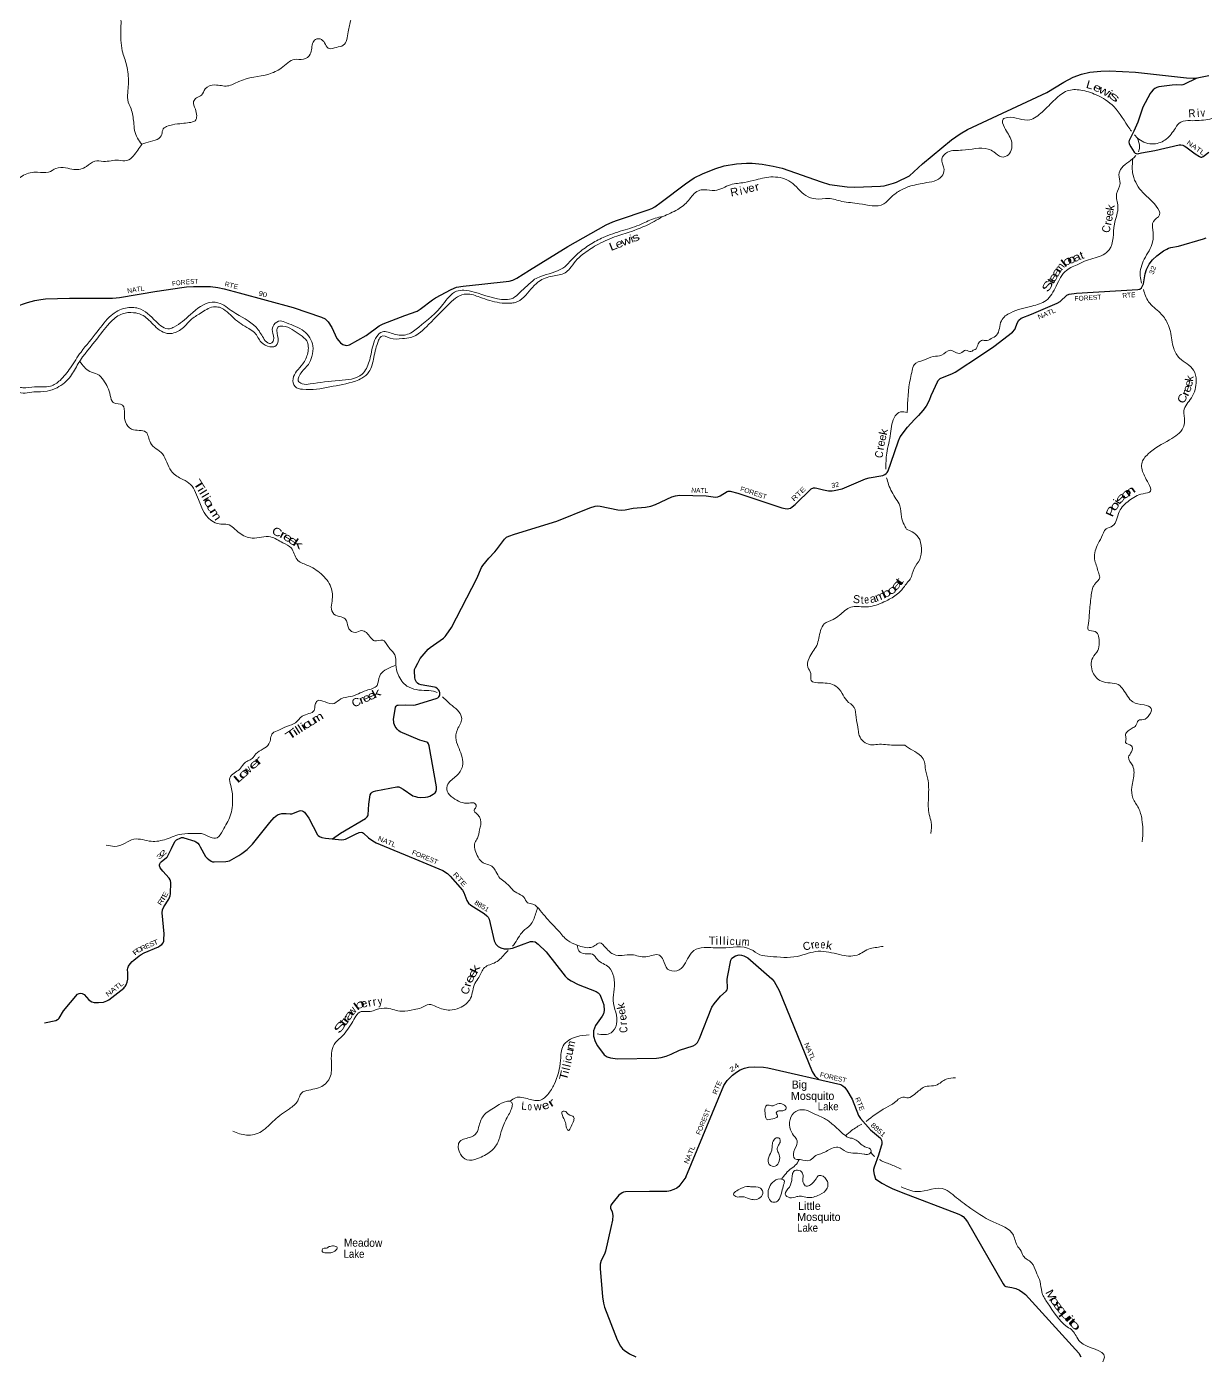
# Model space of a CAD drawing. Header units: feet. Extents: x -254670 to 6, y -549186 to -364975.
# Drawn here: x -212493 to -183020, y -507125 to -473910 of the extents above; entities that cross this region are included whole.
import ezdxf
from ezdxf.enums import TextEntityAlignment as Align

# ---------------------------------------------------------------- set-up
doc = ezdxf.new("R2010")
doc.units = ezdxf.units.FT
doc.header["$LTSCALE"] = 80
doc.layers.add('29', color=7, linetype='Continuous', lineweight=25)
doc.layers.add('39', color=7, linetype='Continuous', lineweight=13)
doc.layers.add('30', color=7, linetype='Continuous')
doc.layers.add('41', color=7, linetype='Continuous')

msp = doc.modelspace()

# ---------------------------------------------------------------- linework, layer by layer
at = {"layer": '29'}
for points in [[(-190420.03, -477638.91), (-190096.19, -477338.17), (-189368.67, -476744.76), (-189149.96, -476594.84), (-188965.53, -476485.14), (-186989.03, -475558.15), (-186556.59, -475300.45), (-186326.55, -475177.78), (-186122.43, -475098.72), (-185909.5, -475052.61), (-185631.47, -475020.16), (-185416.1, -475016.25), (-184764.49, -475049.43), (-183491.73, -475193.61), (-183322.65, -475198.64), (-183250.82, -475196.32), (-183182.85, -475185.13), (-182931.09, -475131.42)], [(-183236.22, -475195.85), (-183556.75, -475357.25), (-183584.2, -475366.56), (-183615.62, -475371.53), (-183745.86, -475367.96), (-183853.22, -475375.66), (-184186.52, -475417.94), (-184233.47, -475432.76), (-184284.64, -475459), (-184328.35, -475494.7), (-184379.2, -475546.48), (-184402.7, -475579.8), (-184587.57, -475922.73), (-184706.84, -476298.89), (-184813.37, -476527.15), (-184928.02, -476761.26), (-184933.15, -476794.29), (-184922.44, -476838.92), (-184884.65, -476912.19), (-184799.34, -477051.35), (-184779.72, -477072.78), (-184753.4, -477084.74), (-184711.92, -477088.84), (-184685.16, -477085.27), (-184616.64, -477067.23), (-184288.46, -477005.17), (-183676.01, -476868.23), (-183656.66, -476865.69), (-183635.25, -476865.69), (-183587.08, -476876.4), (-183549.62, -476892.47), (-183512.36, -476915.27), (-183278.89, -477093.69), (-183165.15, -477160.24), (-183136.61, -477170.95), (-183113.81, -477172.78), (-183095.58, -477169.17), (-183072.38, -477158.46), (-182930.98, -477050.01)], [(-209230.47, -480523.7), (-208613.83, -480432.88), (-208494.85, -480416.44), (-208321.07, -480407.29), (-208034.47, -480404.24), (-207891.17, -480410.34), (-207710.51, -480431.69), (-207549.7, -480465.25), (-207178.6, -480562.54), (-205827.38, -480929.07), (-205116.59, -481172.97), (-205029.8, -481218.68), (-204953.58, -481291.89), (-204859.75, -481435.44), (-204734.06, -481703.68), (-204688.3, -481766.59), (-204642.59, -481813.49), (-204584.66, -481853.14), (-204499.29, -481877.54), (-204453.56, -481874.49), (-204418.82, -481863.1), (-204001.67, -481631.71), (-203679.15, -481392.55), (-203581.58, -481340.31), (-203038.32, -481131), (-202729.42, -481023.46), (-202650.5, -480977.21), (-202342.21, -480739.79), (-202266.65, -480693.22), (-201877.25, -480483.56), (-201746.59, -480427.48), (-201581.51, -480395.1), (-201107.01, -480347.89), (-200431.39, -480274.89), (-200336.04, -480251.73), (-200232.38, -480196.83), (-199919.24, -480001.02), (-198958.39, -479404.17), (-198000.46, -478865.34), (-197834.43, -478790.63), (-197721.63, -478744.88), (-196948.71, -478488.21), (-196861.84, -478458.15), (-196785.62, -478412.39), (-196630.57, -478297.24), (-196019.16, -477838.8), (-195800.83, -477689.48), (-195593.68, -477587.53), (-195288.62, -477463.75), (-195054.68, -477394.17), (-194739.82, -477341.74), (-194495.91, -477323.44), (-194348.96, -477321.67), (-194099.55, -477347.84), (-193828.25, -477398.29), (-193599.54, -477451.55), (-192628.05, -477794.37), (-192416.57, -477854.19), (-191976.01, -477918.24), (-191787.03, -477926.29), (-191144.27, -477900.8), (-191052.2, -477887.74), (-190936.34, -477860.29), (-190820.48, -477826.73), (-190747.2, -477797.21), (-190420.03, -477638.91)], [(-189720.75, -482783.11), (-189713.28, -482767.22), (-189678.13, -482728.28), (-189652.75, -482709.99), (-189342.7, -482581.83), (-189278.27, -482545.49), (-188621.85, -482114.58), (-188311.01, -481904.07), (-187841.24, -481546.25), (-187787.6, -481481.25), (-187718.21, -481308.36), (-187682.92, -481245.67), (-187629.98, -481201.88), (-187369.3, -481100.55), (-186722.87, -480827.29), (-186651.17, -480781.39), (-186481.79, -480626.34), (-186430.59, -480599.82), (-186246.1, -480574.6), (-184709.5, -480480.59), (-184662.72, -480469.84), (-184622.13, -480437.34), (-184597.77, -480404.84), (-184566.42, -480337.08), (-184525.75, -480089.6), (-184492.23, -479982.4), (-184424.96, -479845.22), (-184342.03, -479738.69), (-184232.59, -479640.55), (-184065.99, -479515.28), (-183988.86, -479470.6), (-183946.19, -479449.61), (-183887.38, -479429.98), (-183692.4, -479396.2), (-183069.41, -479218.76), (-183004.49, -479192.59)], [(-212764.48, -480909.29), (-212470.6, -480809.94), (-212284.62, -480758.09), (-212137.37, -480729.39), (-212016.32, -480718.44), (-211422.28, -480699.09), (-210344.3, -480696.76), (-210251.01, -480694.03), (-210165.64, -480681.83), (-209237.55, -480524.74), (-209230.47, -480523.7)], [(-189720.75, -482783.11), (-189886.63, -483138.39), (-189928.79, -483254.29), (-189997.71, -483396.59), (-190087.1, -483510.19), (-190196.71, -483632.05), (-190290.07, -483729.54), (-190471.9, -483923.8)], [(-202709.98, -489824.43), (-202670.33, -489735.12), (-202649.81, -489705.17), (-202451.12, -489475.16), (-202399.17, -489426.79), (-202069.54, -489196.92), (-202024.31, -489152.51), (-201998.5, -489121.77), (-201872.75, -488932.59), (-201233.35, -487706.73), (-201121.07, -487432.03), (-201087.16, -487377.18), (-200937.18, -487194.62), (-200782.7, -487038.01), (-200743.74, -486989.43), (-200547.26, -486723.22), (-200494.49, -486674.47), (-200437.65, -486646.04), (-200296.95, -486594.1), (-199237.86, -486271.22), (-198409.17, -485940.44), (-198280.08, -485898.65), (-198211.07, -485890.52), (-198155.99, -485898.61), (-197711.76, -485988.01), (-197618.19, -485993.85), (-197529.09, -485988.01), (-197328.91, -485950.62), (-197017.77, -485919.79), (-196885.67, -485894.58), (-196772.25, -485853.78), (-196357.95, -485667.12), (-196272.7, -485638.68), (-196171.48, -485619.38), (-195498.24, -485636.73), (-195272.23, -485670.6), (-195213.2, -485667.12), (-195152.31, -485638.68), (-194973.5, -485529.32), (-194949.34, -485520.89), (-194900.62, -485520.89), (-194707.53, -485571.88), (-193608.41, -485935.13), (-193524.49, -485959.57), (-193475.78, -485963.63), (-193436.36, -485958.08), (-193394.59, -485943.32), (-193349.94, -485914.89), (-193276.87, -485853.96), (-192877.88, -485464.41), (-192822.22, -485439.65), (-192777.57, -485439.65), (-192739.34, -485448.71), (-192567.56, -485489.68), (-192440.64, -485512.76), (-192355.39, -485512.76), (-192305.19, -485504.12), (-192099.65, -485468.08), (-192039.7, -485442.46), (-191517.13, -485216.24), (-191426.6, -485188.22), (-191084.96, -485127.84), (-191038.12, -485102.51), (-191001.58, -485078.14), (-190977.23, -485053.77), (-190951.02, -485015.85), (-190884.09, -484826.57), (-190697.38, -484260.5), (-190648.42, -484168.27), (-190471.9, -483923.8)], [(-204847.48, -494213.45), (-204646.31, -494072.91), (-204021.49, -493702.63), (-203973.39, -493658.92), (-203959.18, -493638.61), (-203951.97, -493609.6), (-203936.03, -493343.3), (-203902.58, -493113.37), (-203880.02, -493074.01), (-203849.58, -493045.57), (-203817.1, -493029.32), (-203764.81, -493013.48), (-203238.21, -492916.12), (-203187.9, -492915.59), (-203151.37, -492925.75), (-203078.63, -492968.92), (-202836.76, -493134.93), (-202772.7, -493156.46), (-202718.03, -493169.46), (-202634.81, -493177.59), (-202522.41, -493174.71), (-202458.23, -493161.34), (-202413.58, -493145.09), (-202324.81, -493095.86), (-202277.59, -493059.79), (-202255.59, -493022.87), (-202245.11, -492976.52), (-202247.99, -492914.77), (-202429.32, -491887.53), (-202447.06, -491837.16), (-202463.3, -491814.81), (-202486.11, -491796.38), (-202659.72, -491743.35), (-203148.33, -491536.57), (-203183.52, -491514.05), (-203231.55, -491469.55), (-203276.12, -491404.26), (-203308.67, -491321.29), (-203314.76, -491288.8), (-203317.7, -491233.2), (-203273.06, -490923.29), (-203255.9, -490894.79), (-203245.75, -490884.64), (-203225.46, -490874.48), (-203202.1, -490868.37), (-203015.67, -490867.5), (-202811.4, -490872.45), (-202769.06, -490863.64), (-202250.18, -490705.91), (-202209.59, -490685.6), (-202184.82, -490663.03), (-202166.96, -490638.89), (-202156.82, -490618.58), (-202159.36, -490567.25), (-202173.05, -490521.1), (-202195.38, -490488.6), (-202221.77, -490460.17), (-202257.62, -490433.32), (-202293.82, -490421.58), (-202624.66, -490364.72), (-202683.25, -490343.97), (-202722.09, -490320.03), (-202746.44, -490293.63), (-202779.74, -490226.1), (-202789.07, -490177.87), (-202797.19, -490023.52), (-202790.2, -489983.41), (-202768.77, -489934.15), (-202709.98, -489824.43)], [(-208919.11, -494555.54), (-208865.29, -494454.8), (-208782.48, -494275.82), (-208763.85, -494254.97), (-208744.57, -494240.76), (-208638.01, -494189.98), (-208616.7, -494182.87), (-208600.68, -494180.67), (-208578.13, -494181.86), (-208558.85, -494186.94), (-208285.35, -494274.27), (-208264.04, -494284.43), (-208247.57, -494294.85), (-208214.31, -494325.05), (-208181.84, -494362.62), (-208153.03, -494408.68), (-208016.29, -494651.5), (-207977.36, -494696.71), (-207935.75, -494731.23), (-207877.9, -494768.81), (-207841.37, -494785.05), (-207803.86, -494791.36), (-207511.04, -494778.96), (-207462.84, -494773.06), (-207420.72, -494758.65), (-207183.25, -494628.67), (-207111.23, -494580.56), (-206981.29, -494479.4), (-206841.23, -494348.6), (-206408.23, -493800.72), (-206300.34, -493681.24), (-206217.09, -493615.53), (-206170.44, -493593.91), (-206113.61, -493581.73), (-206000.04, -493577.1), (-205898.46, -493589.85), (-205859.86, -493585.48), (-205673.17, -493512.67), (-205636.63, -493508.61), (-205606.24, -493513.59), (-205565.59, -493526.89), (-205541.24, -493547.2), (-205434.48, -493692.86), (-205221.56, -494115.86), (-205203.29, -494132.11), (-205166.69, -494156.34), (-205107.9, -494180.85), (-205020.96, -494196.88), (-204614.69, -494235.69), (-204562.43, -494230.66), (-204518.27, -494219.43), (-204265.79, -494095.36), (-204177.29, -494056.96), (-204124.51, -494048.84), (-204092.86, -494058.19), (-204071.74, -494071.18), (-203940.41, -494187.02), (-203837.32, -494262.08), (-203751.8, -494310.46), (-203550.58, -494394.02), (-202788.09, -494711.2)], [(-209961.83, -497563.38), (-209967.94, -497476.01), (-209963.55, -497442.71), (-209943.58, -497396.8), (-209902.99, -497333.84), (-209854.96, -497282.19), (-209811.66, -497242.45), (-209677.7, -497136.84), (-209623.79, -497101.69), (-209548.82, -497061.7), (-209192.03, -496910.54), (-209148.97, -496882.98), (-209114.47, -496854.55), (-209079.96, -496815.96), (-209061.72, -496772.44), (-209057.64, -496726.6), (-209054.94, -496584.15), (-209099.38, -496062.29), (-209096.2, -495989.37), (-209065.11, -495912.55), (-208936.87, -495717.22), (-208905.56, -495639.09), (-208895.41, -495588.31), (-208888.16, -495304.94), (-208894.25, -495262.29), (-208902.86, -495237.84), (-208928.75, -495197.3), (-209088.05, -495018.26), (-209148.97, -494939.37), (-209162.67, -494909.93), (-209170.27, -494884.59), (-209169.77, -494861.19), (-209163.18, -494835.8), (-209148.46, -494805.34), (-209130.72, -494785.05), (-208996.23, -494682.47), (-208981.01, -494667.24), (-208972.47, -494655.43), (-208919.11, -494555.54)], [(-202788.09, -494711.2), (-202084.26, -495003.97), (-201970.02, -495080.55), (-201901.99, -495149.34), (-201592.5, -495498.92), (-201561.16, -495553.93), (-201487.96, -495755.59), (-201446.36, -495819.81), (-201389.47, -495873.5), (-201053.71, -496077.58), (-200981.56, -496136.64), (-200949.09, -496173.19), (-200927.58, -496224.01), (-200801.15, -496759.28), (-200758.3, -496843.4), (-200703.04, -496903.23), (-200636.52, -496940.89), (-200549.56, -496961.94), (-200445.73, -496961.19), (-200346.87, -496945.31), (-199893.65, -496778.41), (-199837.24, -496775.51), (-199779.99, -496790.6), (-199702.01, -496847.94), (-199506.29, -497033.63), (-199029.01, -497647.65), (-198964.89, -497702.15), (-198874.76, -497761.39), (-198698.51, -497852.95), (-198248.09, -498028.9), (-198200.9, -498061.97), (-198164.37, -498106.65), (-198106.66, -498225.69), (-198058.83, -498358.48), (-198048.63, -498505.27), (-198066.94, -498585.95), (-198098.82, -498646.72), (-198266.65, -498882.4), (-198316.6, -499008.39), (-198322.67, -499148.03), (-198276, -499280.53), (-198217.93, -499386.3), (-198048.83, -499609.61), (-197979.67, -499658.29), (-197893.67, -499690.4), (-197717.56, -499709.4), (-196741.56, -499694.84), (-196626.66, -499677.67), (-196498, -499646.1), (-196380.94, -499597.63), (-196166.93, -499493), (-195828.21, -499386.14), (-195772.01, -499353.34), (-195722.66, -499300.84), (-195671.54, -499200.71), (-195363.41, -498419.42), (-195306.04, -498335.01), (-195140.89, -498145.38), (-194998.06, -498021.36), (-194973.71, -497988.86), (-194965.66, -497951.91), (-194974.33, -497723.28), (-194961.53, -497627.36), (-194888.46, -497245.54), (-194856.3, -497194.14), (-194766.68, -497135.87), (-194678.75, -497114.95), (-194616.48, -497119.62), (-194559.65, -497135.87), (-194459.31, -497186.8), (-193857.38, -497708.59), (-193800.51, -497777.13), (-193679.53, -498001.64), (-192853.44, -500029.85), (-192785.71, -500133.54), (-192685.41, -500232.16)], [(-212046.3, -498814.62), (-211763.17, -498751.43), (-211717.51, -498731.12), (-211694.02, -498712.32), (-211674.89, -498694.57), (-211570.87, -498515.97), (-211215.93, -498097.05), (-211181.67, -498075.13), (-211143.11, -498071.07), (-211102.52, -498077.16), (-211071.53, -498091.46), (-211049.75, -498107.63), (-210939.33, -498233.99), (-210901.58, -498261.98), (-210858.96, -498284.32), (-210806.18, -498300.57), (-210749.98, -498307.33), (-210698.61, -498306.66), (-210569.74, -498292.44), (-210529.14, -498282.29), (-210488.79, -498265.63), (-210439.84, -498235.58), (-210065.13, -497944.07), (-210046.08, -497918.75), (-210030.86, -497902.5), (-210004.47, -497865.95), (-209974.03, -497796.9), (-209959.6, -497719.36), (-209961.83, -497563.38)], [(-196010.28, -502670.55), (-195061.48, -500379.47), (-194973.74, -500251.36), (-194843.22, -500122.6), (-194746.41, -500044.21), (-194654.79, -499985.47), (-194543.44, -499942.66), (-194441.4, -499922.92), (-194283.64, -499914.23), (-194070.58, -499923.16), (-193958.89, -499938.6), (-192136.6, -500354.59), (-192081.44, -500385.4), (-192040.84, -500417.9), (-191982.27, -500491.48), (-191853.36, -500722.13), (-191692.93, -501125.69), (-191643.03, -501205.9), (-191397.57, -501487.43), (-191146.1, -501698.1), (-191119.37, -501742.07), (-191111.25, -501794.88), (-191114.29, -501841.6), (-191122.97, -501896.91), (-191190.36, -502118.25), (-191300.99, -502417.03), (-191315.23, -502475.25), (-191316.25, -502509.77), (-191299.69, -502601.44), (-191264.43, -502710.33)], [(-196010.28, -502670.55), (-196184.1, -502900.48), (-196237.06, -502943.15), (-196312.34, -502981.83), (-196401.87, -503012.37), (-196432.39, -503018.48), (-196484.37, -503024.09), (-196720.64, -503024.64), (-196918.97, -503031.74), (-197514.88, -503036.8), (-197567.78, -503044.94), (-197604.17, -503059.74), (-197681.73, -503122.31), (-197826.16, -503298.48), (-197885.2, -503366.63), (-197896, -503411.45), (-197893.34, -503448.07), (-197855.94, -503538.02), (-197838.4, -503631.32), (-197841.15, -503744.22), (-197884.09, -503929.58), (-198015.43, -504519.02), (-198040.65, -504593.23), (-198125.23, -504751.99), (-198149.72, -504844.78), (-198152.35, -504949.57), (-198095.4, -505660.34), (-198066.3, -505818), (-198043.45, -505923.08), (-197725.84, -506737.64), (-197645.11, -506897.09), (-197594.24, -506958.18), (-197551.66, -506994.16), (-197417.22, -507084.4), (-197258.51, -507161.77)], [(-191264.43, -502710.33), (-191112.57, -502816.92), (-190955.89, -502904.47), (-190850.08, -502955.37), (-190629.74, -503048.22)], [(-190629.74, -503048.22), (-189185.41, -503597.36), (-189120.29, -503629.94), (-189074, -503656.97), (-189026.69, -503707.31), (-188969.32, -503789.87), (-188076.53, -505339.58), (-188039.82, -505389.1), (-188007.18, -505404.18), (-187863.48, -505427.41), (-187759.02, -505450.18), (-187666.23, -505495.11), (-187588.1, -505551.98), (-187521.36, -505606.35), (-186187.95, -507065.84), (-186137.29, -507160.47)]]:
    msp.add_lwpolyline(points, dxfattribs=at)
at = {"layer": '39'}
msp.add_line((-193615.14, -502717.23), (-193593.32, -502689.55), dxfattribs=at)
for points in [[(-211402.57, -456842.53), (-211211.83, -457359.96), (-211158.19, -457702.02), (-211360.58, -458124.08), (-211655.52, -458487.63), (-211934.38, -458865.29), (-212106.34, -459190.85), (-212231.92, -459492.35), (-212634.2, -460111.17), (-212866.79, -460523.12), (-213081.69, -461132.22), (-213278.77, -461886.19), (-213310.31, -462485.57), (-213206.28, -462819.67), (-213065.96, -463145.79), (-213074.98, -463580.26), (-213039.43, -463906.2), (-212874.78, -464159.95), (-212591.43, -464486.33), (-212445.64, -465073.96), (-212303.22, -465357.84), (-212255.53, -465657.65), (-212226.1, -466015.75), (-212085.25, -466098.48), (-211942.37, -466175.17), (-211697.31, -466505.51), (-211669.89, -466865.62), (-211799.93, -467364.25), (-211796.93, -467832.94), (-211771.44, -468154.83), (-211679.4, -468440.63), (-211553.11, -468730.52), (-211446.73, -468911.75), (-211322.42, -469185.54), (-211214.22, -469457.3), (-211103.73, -469600.32), (-210947.12, -469846.01), (-210718.26, -470218.55), (-210674.18, -470327.26), (-210602.13, -470544.63), (-210516.19, -470858.59), (-210346.37, -471508.62), (-210348.68, -471643.38), (-210479.71, -471679.36), (-210612.75, -471713.31), (-210637.12, -471799.76), (-210474.19, -471918.74), (-210293.18, -472061.88), (-210249.63, -472411.97), (-210286.26, -472580.87), (-210240.36, -472776.07), (-210260.95, -472981.21), (-210297.6, -473156.15), (-210219.44, -473343.36), (-210143.45, -473602.99), (-210134.2, -473979.16), (-210099.12, -474518.31), (-209991.11, -474874.55), (-209953.33, -475101.92), (-209958.25, -475508.24), (-209964.81, -475739.55), (-209880.69, -475967.01), (-209814.93, -476297.02), (-209791.21, -476504.25), (-209721.12, -476697.48), (-209612.66, -476850.55)], [(-184796.46, -476615.49), (-184686.81, -476721.66), (-184307.93, -476841.16), (-183997.54, -476722.99), (-183770.34, -476447.42), (-183632.51, -476295.75), (-183393.11, -476261.44), (-182958.81, -476230.64), (-182566.39, -476159.33), (-182211.12, -476214.33), (-181923.31, -476156.28), (-181872.6, -476096.38), (-181579.18, -476092.63), (-181355.49, -476011.96), (-181130.44, -475754.47), (-180848.04, -475617.99), (-180553.59, -475481.61), (-180504.49, -475369.45), (-180431.33, -475263.5), (-180256.38, -475248.78), (-180090.77, -475141.55), (-180091.77, -475010.91), (-180273.72, -474892.94), (-180220.22, -474730.58), (-179975, -474724.44), (-179622.68, -474900), (-179229.86, -475035.68), (-178779.22, -475232.11), (-178540.07, -475229.94), (-178373.79, -475036.29), (-178126.83, -474805.09), (-177907.22, -474732.44), (-177652.12, -474746.47), (-177393.9, -474617.85), (-177241.93, -474456.25), (-177121.12, -474165.78), (-176890.13, -473920.39), (-176701.6, -473708.83), (-176740.34, -473521.63), (-176861.41, -473325.76), (-176832.64, -473243.58), (-176755.13, -473095.47), (-176681.28, -472901.11), (-176442.63, -472704), (-176273.88, -472452.1), (-176109.25, -472212.22)], [(-203818.95, -473423.34), (-204075.07, -473539.54), (-204339.21, -473639.64), (-204379.7, -473730.09), (-204450.91, -474043.76), (-204576.55, -474377.44), (-204747.91, -474429.43), (-204925.28, -474461.3), (-205122.21, -474231.62), (-205239.04, -474219.34), (-205327.85, -474297.63), (-205399.04, -474601.25), (-205570.56, -474725.65), (-205790.17, -474731.29), (-206125.09, -474947.93), (-206437.69, -475096.21), (-207187.56, -475281.93), (-207467.85, -475394.07), (-207786.11, -475369.35), (-208028.09, -475467.48), (-208121.11, -475622.2), (-208244.16, -475692.38), (-208316.89, -475784.78), (-208272.99, -475975.95), (-208281.68, -476263.59), (-208424.82, -476309.59), (-208608.21, -476331.39), (-208843.99, -476363.14), (-209090.08, -476495.46), (-209124.64, -476640.23), (-209278, -476750.58), (-209511.85, -476814.53), (-209612.66, -476850.55)], [(-190427.07, -477904.1), (-190050.81, -477821.54), (-189609.4, -477652.13), (-189553.84, -477483.75), (-189614.04, -477211.98), (-189470.12, -477052.33), (-189099.96, -477000.94), (-188452.66, -476971.79), (-188308.52, -477043.25), (-188118.59, -477169.32), (-187945.33, -477112.39), (-187872.31, -476765.28), (-188044.56, -476432.35), (-188079.13, -476225.09), (-187972.29, -476181.71), (-187414.08, -476240.3), (-187103.1, -476045.77), (-186777.11, -475728.76), (-186474.03, -475516.08), (-186138.28, -475496.58), (-185751.36, -475616.14), (-185307.5, -475908.97), (-184911.92, -476466.7), (-184866.27, -476526.8)], [(-209612.66, -476850.55), (-209820.81, -477139.84), (-209984.26, -477258.22), (-210195.78, -477249.79), (-210568.57, -477279.29), (-210790.17, -477274.87), (-210991.93, -477405.25), (-211312.43, -477483.12), (-211515.81, -477436.49), (-211757.62, -477454.15), (-211945.19, -477548.36), (-212219.19, -477549.87), (-212567.9, -477625.68), (-212846.42, -477852.48), (-213445.85, -478338.18), (-213873.88, -478755.81), (-213974.89, -478878.33)], [(-184724.28, -476690.06), (-184668.32, -476928.8), (-184695.25, -477042.04)], [(-184760.73, -477132.11), (-184764.38, -477137.06), (-185112.4, -477443.84), (-185182.04, -477614.12), (-185155.59, -477831.37), (-185240, -478091.97), (-185208.22, -478399.69), (-185294.11, -478851.2), (-185429.7, -479493.23), (-185573.3, -479612.7), (-185992.4, -479756.15), (-186190.03, -479845.05), (-186494.7, -480003.46), (-186750.94, -480395.37), (-187004.92, -480755.13), (-187357.69, -480897.09), (-187887.48, -481061.79), (-188122.13, -481260.94), (-188241.5, -481623.76), (-188380.82, -481709.09), (-188511.83, -481760.33), (-188594.14, -481749.64), (-188683.06, -481813.26), (-188736.25, -481935.44), (-188772.78, -481981.37), (-188825.18, -482001.06), (-188881.71, -482034.79), (-189006.05, -482001.67), (-189141.22, -482070.96), (-189277.71, -482049.81), (-189401.91, -481998.6), (-189617.88, -482121.52), (-189823.12, -482156.11), (-190064.99, -482248.68), (-190305, -482361.37), (-190350.33, -482505.72), (-190396.1, -482708.33), (-190474.78, -483558.78)], [(-184836.19, -477213.32), (-184840.03, -477564.52), (-184628.46, -478010.3), (-184247.65, -478399.1), (-184168.96, -478618.76), (-184320.95, -478782.38), (-184336.6, -478987.24), (-184341.04, -479300.71), (-184549.28, -479723.13), (-184651, -480142.36), (-184618.29, -480326.22)], [(-196587.63, -478656.34), (-196212.51, -478478), (-195944.06, -478255.2), (-195695.72, -478012.26), (-195556.65, -477986.36), (-195284.71, -478004.96), (-194891.54, -477862.85), (-194544.89, -477807.15), (-194254.62, -477739.29), (-193827.35, -477667.64), (-193386.41, -477795.17), (-193012.42, -478131.77), (-192762.79, -478218.72), (-192442.43, -478207.23), (-192106.13, -478278.24), (-191673.1, -478337.36), (-191062.66, -478342.49), (-190860.79, -478159.8), (-190634.8, -477999.29), (-190422.63, -477902.06)], [(-196589, -478656.66), (-196803.48, -478782.68), (-197372.16, -479029.07), (-197791.52, -479167.11), (-198247.3, -479377.49), (-198584.25, -479602.17), (-198765.95, -479772.82), (-198913.43, -479959.63), (-199028.5, -480064.02), (-199342.97, -480145.92), (-199683.74, -480280.08), (-199881.61, -480472.83), (-200273.19, -480806.03), (-200396.12, -480823.91), (-200666.07, -480811.36), (-201157.35, -480675.69), (-201491.61, -480594.63), (-201719.43, -480664.62), (-201911.17, -480823.18), (-202440.19, -481357.29), (-202882.12, -481680.35), (-203097.75, -481708.12), (-203405.97, -481697.5), (-203629.51, -481652.85), (-203690.16, -481749.29), (-203811.98, -482177.53), (-203933.67, -482543.4), (-204107.26, -482695.97), (-204270.62, -482770.1), (-204911.61, -482915.78), (-205590.69, -482976.91), (-205779.92, -482906.16), (-205829.86, -482710.95), (-205740.8, -482524.04), (-205589.3, -482343.28), (-205463.78, -482063.9), (-205487.3, -481766.15), (-205652.18, -481619.01), (-206088.88, -481398.97), (-206211.84, -481424.89), (-206236.19, -481505.31), (-206200.5, -481764.86), (-206285.42, -481905.52), (-206408.33, -481911.33), (-206625.67, -481800.3), (-206790.35, -481560.63), (-206939.21, -481457.77), (-207309.35, -481199.63), (-207673.41, -480927.41), (-207822.47, -480917.08), (-208145.18, -481077.42), (-208389.31, -481239.91), (-208544.81, -481406.59), (-208811.1, -481569.04), (-208980.36, -481578.79), (-209328.41, -481354.88), (-209620, -481110.96), (-209815.32, -481062.33), (-210097.43, -481087.97), (-210373.86, -481278.56), (-210715.25, -481692.32), (-211202.21, -482335.13), (-211394.3, -482652.6), (-211731.37, -482935.62), (-211981.39, -483023.67), (-212309.83, -483043.2), (-212722.8, -483028.37), (-212791.14, -482953.82), (-212843.11, -482766.65), (-212877.12, -482655.95), (-212977.73, -482599.45), (-213140.84, -482564.96), (-213759.23, -482509.53), (-214414.05, -482532.48), (-214722.57, -482652.61), (-214769.15, -482765.18), (-214678.91, -482958.45), (-214550.8, -483334.83), (-214655.76, -483425.16), (-214932.05, -483549.38), (-215194.24, -483677.64), (-215392.08, -483860.33), (-215700.79, -484068.97), (-215964.74, -484080.56), (-216186.15, -483989.64), (-216353.39, -483997.39), (-216639.94, -484210.09), (-216753.01, -484322.53), (-216965.07, -484557.5), (-217102.46, -484734.26), (-217185.66, -485007.68)], [(-199792.42, -480227.58), (-199641.17, -480157.45), (-199086.67, -479947.25), (-198909.02, -479784.63), (-198709.13, -479585.85), (-198402.39, -479357.09), (-198075.62, -479180.67), (-197589.71, -479008.56), (-197123.96, -478846.47), (-196777.11, -478700.25), (-196587.63, -478656.34)], [(-222269.83, -489203.32), (-222119.92, -488810.6), (-221911.93, -488591.72), (-221553, -488447.54), (-220901.8, -488239.52), (-220464.46, -488169.9), (-219876.07, -488126.72), (-219722.83, -488070.67), (-219472.15, -487676.86), (-219288.12, -487361.39), (-219029.51, -487029.95), (-218708.25, -486608.11), (-218385.15, -486268.75), (-218078.1, -485895.16), (-217706.27, -485382.89), (-217461.84, -485085.63), (-217322.51, -484939.04), (-217257.63, -484756.11), (-217180.76, -484613.43), (-217037.35, -484442.71), (-216754.7, -484175.69), (-216393.43, -483882.66), (-216208.12, -483903.11), (-215833.58, -483990.28), (-215646.04, -483908.15), (-215369.41, -483631.06), (-215099.19, -483514.88), (-214750.37, -483388.78), (-214657.38, -483246.13), (-214705.33, -483060.99), (-214871.99, -482805.22), (-214833.32, -482626.26), (-214641.63, -482491.84), (-214284.84, -482405.99), (-213438.74, -482437.69), (-212822.43, -482523.29), (-212754.37, -482722.56), (-212694.33, -482905.72), (-212585.61, -482938.1), (-212291.41, -482914.49), (-211896.49, -482897.1), (-211656.43, -482752.71), (-211395.85, -482439.38), (-211131.06, -482045.6), (-210724.99, -481537.42), (-210379.59, -481131.71), (-210018.55, -480945.29), (-209696.22, -480953.92), (-209255.72, -481280.59), (-208919.66, -481462.23), (-208810.78, -481422.2), (-208395.06, -481107.14), (-207852.43, -480798.35), (-207707.41, -480812.69), (-207333.16, -481034.64), (-206755.8, -481423.91), (-206571.04, -481693.79), (-206460.5, -481814.68), (-206377.92, -481826.9), (-206319.33, -481750.57), (-206347.05, -481529.25), (-206308.41, -481362.36), (-206151.05, -481268.1), (-205998.03, -481312.63), (-205557.28, -481522.63), (-205334.46, -481893.16), (-205357.2, -482156.63), (-205446.28, -482353.59), (-205607.86, -482536.35), (-205684.7, -482664.95), (-205699.02, -482763.49), (-205604.49, -482838.09), (-205399, -482842.48), (-204679.56, -482753.26), (-204103.02, -482597.41), (-203997.94, -482454.78), (-203880.31, -482098.95), (-203734.27, -481654.67), (-203597.02, -481538.25), (-203456.01, -481544.54), (-203300.99, -481595.11), (-202966.56, -481601.75), (-202688.14, -481423.22), (-202082.49, -480857.07), (-201745.31, -480525.78), (-201557.89, -480499.97), (-201300.11, -480544.69), (-200516.8, -480731.17), (-200331.37, -480695.29), (-200161.84, -480560.83), (-199792.42, -480227.58)], [(-184571.41, -480480.14), (-184440.96, -480787.07), (-184151.76, -481068.66), (-183964.88, -481329.35), (-183857.55, -481742.16), (-183812.99, -481957.54), (-183666.15, -482197.83), (-183314.79, -482497.98), (-183250.53, -482763.75), (-183370.38, -483188.87), (-183557.76, -483512.98), (-183541.72, -483776.37), (-183575.1, -483934.87), (-183915.05, -484237.7), (-184452.34, -484593.26), (-184612.97, -484835.18), (-184544.98, -485137.16), (-184444.02, -485334.88), (-184391.2, -485520.18), (-184580.61, -485587.04), (-184927.57, -485757.18), (-185176.91, -486036.6), (-185342.43, -486391.02), (-185501.77, -486466.15), (-185619.95, -486676.25), (-185728.02, -486878.38), (-185783.22, -487259.79), (-185738.14, -487406.84), (-185695.04, -487549.86), (-185663.82, -487670.68), (-185791.83, -487852.57), (-185878.54, -488151.33), (-185921.91, -488560.97), (-185946.08, -488828.06), (-185949.32, -488986.8), (-185774.85, -489034.37), (-185676.55, -489314.48), (-185710.16, -489503.12), (-185838.22, -489691.04), (-185832.99, -490054.82), (-185621.69, -490275.51), (-185198.32, -490359.18), (-184969.43, -490644.32), (-184833.9, -490790.06), (-184555.15, -490864.57), (-184372.98, -490954.41), (-184416.37, -491108.82), (-184578.09, -491232.16), (-184694.8, -491251.35), (-184760.11, -491381.47), (-184853.06, -491447.07), (-184950.04, -491514.65), (-185017.07, -491606.57), (-185003.84, -491715.19), (-185014.57, -491803.54), (-184868.51, -491885.05), (-184869.69, -492037.78), (-184943.09, -492173.87), (-184838.27, -492391.72), (-184805.33, -492550.74), (-184860.46, -492922.1), (-184832.43, -493195.62), (-184693.67, -493441.88), (-184607.49, -493731.94), (-184585.28, -493977.29), (-184599.71, -494284.65)], [(-211160.29, -482280.65), (-210912.52, -482528.76), (-210725.3, -482597.49), (-210570.5, -482748.64), (-210400.09, -483129.12), (-210323.92, -483304.27), (-210092.38, -483373.08), (-210046.53, -483594.43), (-210020.76, -483787.58), (-209866.04, -483974.93), (-209509.59, -484043.97), (-209395.34, -484311.71), (-209095.77, -484591.86), (-208879.11, -485016.68), (-208635.75, -485204.19), (-208434.53, -485319.21), (-208197.71, -485732.01), (-207818.16, -486291.9), (-207632.92, -486344.53), (-207469.76, -486354.89), (-207174.06, -486566.63), (-206854.01, -486693.94), (-206390.57, -486666.62), (-206084.66, -486814.01), (-205877.43, -486943.12), (-205730.99, -487231.04), (-205483.49, -487370.28), (-205127.37, -487592.19), (-204882.3, -487920.52), (-204854.86, -488268.56), (-204871.42, -488469.68), (-204773.04, -488624.75), (-204583.78, -488677.39), (-204493.31, -488764.05), (-204433.3, -488963.3), (-204276.35, -489052.09), (-204115.08, -489008.13), (-203893.84, -489177.5), (-203793.3, -489266.19), (-203589.77, -489244.43), (-203453.12, -489405.6), (-203284.35, -489617.12), (-203260.7, -489854.52), (-203204.84, -490108.07), (-202981.84, -490394.11), (-202490.5, -490505.64), (-202266.94, -490536.22), (-202231.41, -490555.35)], [(-190474.78, -483558.78), (-190644.96, -483543.05), (-190774.11, -483641.38), (-190889.92, -484083.71), (-190987.7, -484574.34), (-191007.87, -484976.31)], [(-190989.38, -485188.45), (-190941.06, -485354.9), (-190756.5, -485715.3), (-190660.18, -485886.45), (-190618.48, -486164.12), (-190552.42, -486357.34), (-190492.55, -486471.49)], [(-190492.55, -486471.49), (-190353.4, -486537.05), (-190199.68, -486668.86), (-190119.49, -486952.85), (-190163.84, -487229.83), (-190304.25, -487455.84), (-190400.74, -487720.36), (-190441.34, -487772.3), (-190504.21, -487845.7)], [(-190504.21, -487845.7), (-190687.12, -488064.89), (-190963.53, -488245.43), (-191350.68, -488395.59), (-191540.1, -488415.36), (-191884.63, -488422.79), (-192169.14, -488623.42), (-192330.56, -488731.75), (-192550.4, -488839.98), (-192641.42, -489006.77), (-192738.95, -489380.74), (-192929.02, -489694.19), (-192957.73, -489923.46), (-192885.55, -490082.5), (-192875.85, -490255.51), (-192632.21, -490314.28), (-192263.69, -490393.4), (-192104.93, -490576.73), (-191988.48, -490757.98), (-191801.49, -490929.3), (-191753.68, -491174.79), (-191697.95, -491486.68), (-191674.09, -491629.54), (-191394.55, -491859.36), (-191215.23, -491851.64), (-190816.37, -491874.49), (-190639.07, -491872.8), (-190538.63, -491868.4)], [(-203264.77, -489874.63), (-203535.02, -490000.86), (-203664.26, -490141.44), (-203729.25, -490376.67), (-203997.48, -490502.91), (-204390.69, -490657.09), (-204636.6, -490714.98), (-204802.06, -490827.32), (-205027.62, -490790.71), (-205222.98, -490762.19), (-205275.58, -490858.65), (-205304.1, -491001.42), (-205604.61, -491147.71), (-205768.16, -491312.36), (-205983.93, -491402.49), (-206187.62, -491496.66), (-206338.88, -491570.82), (-206432.14, -491838.18), (-206581.51, -491964.64), (-206759.08, -492091.04), (-206856.03, -492201.5), (-206960.93, -492265.68), (-207063.85, -492341.93), (-207170.93, -492478.52), (-207306.11, -492568.8), (-207409.11, -492685.28), (-207385.36, -492878.43), (-207341.78, -493214.43), (-207399.12, -493640.77), (-207589.31, -494006.53), (-207730.73, -494185.3), (-207899.93, -494170.91), (-208121.35, -494082), (-208310.73, -494079.65), (-208612.96, -494093.18), (-209000.06, -494219.21), (-209376.93, -494274.85), (-209592.4, -494232.22), (-209809.97, -494223.78), (-210025.76, -494319.94), (-210297.92, -494401.92), (-210499.31, -494367.36)], [(-202096.34, -490662.1), (-202027.61, -490725.73), (-201854.68, -490880.93), (-201681.77, -491040.16), (-201613.65, -491215.28), (-201723.03, -491478.6), (-201753.83, -491746.07), (-201679.75, -491955.41), (-201594.09, -492396.09), (-201747.74, -492641.21), (-201957.72, -492848.02), (-201976.24, -493022.99), (-201829.53, -493188.2), (-201430.91, -493319.67), (-201283.86, -493327.99), (-201257.89, -493428.61), (-201304.35, -493486.86), (-201217.98, -493603.68), (-201137.95, -493861.3), (-201170.46, -493985.96), (-201217.26, -494195.08), (-201281.99, -494311.63), (-201228.28, -494625.52), (-201111.79, -494790.68), (-200832.03, -494919.92), (-200757.72, -495026.67), (-200659.37, -495195.82), (-200528.64, -495294.62), (-200237.1, -495566.7), (-200058.02, -495669.61), (-199967.67, -495808.57), (-199832.77, -495849.05), (-199649.78, -496004.27), (-199328.23, -496372.96), (-199191.55, -496516.02), (-198964.42, -496755.81), (-198724.93, -496872.91)], [(-190538.63, -491868.4), (-190343.44, -491999.35), (-190129.56, -492147.71), (-190044.26, -492291.06), (-190017.69, -492492.23), (-189982.5, -492619.11), (-189953.44, -492760.01), (-189944.84, -493206.22), (-189925.82, -493604.27), (-189877.07, -493797.58), (-189881.26, -494078.9)], [(-200344.04, -496891.54), (-200314.49, -496859.97), (-200078.02, -496520.45), (-199896.36, -496365.89), (-199768.83, -496090.55), (-199718.76, -495937.6)], [(-198724.93, -496872.91), (-198682.93, -497013.79), (-198527.96, -497088.5), (-198344.64, -497096.88), (-198222.04, -497229.86), (-197938.38, -497419.46), (-197802.59, -497966.84), (-197825.38, -498256.46), (-197742.06, -498843.97), (-197879.53, -499060.97), (-198229.98, -499088.42)], [(-198724.3, -496875.03), (-198388.59, -496925.82), (-198287.76, -496881.75), (-198164.71, -496811.57), (-198011.87, -496936.56), (-197804.72, -497103.89), (-197601.29, -497128.4), (-197361.5, -497110.73), (-197013.07, -497161.64), (-196668.48, -497122.04), (-196578.07, -497236.86), (-196465.76, -497470.4), (-196238.18, -497509.03), (-196048.47, -497358.51), (-195807.94, -497002.9), (-195555.95, -496932.96), (-195104.68, -496939.81), (-194383.5, -496975.31), (-194160.16, -497108.47), (-193904.39, -497153.19), (-193225.43, -497150.4), (-192949.25, -497072.45), (-192703.35, -497024.61), (-192167.62, -497106.05), (-191730.47, -497118.91), (-191399.7, -496954.56), (-191238.46, -496926.69), (-191075.21, -496900.83)], [(-207333.82, -501520.05), (-206993.56, -501619.23), (-206618.63, -501527.38), (-206297.66, -501242.33), (-205922.32, -500961.39), (-205714.36, -500760.61), (-205621.26, -500567.68), (-205431.72, -500493.59), (-205074.86, -500375.56), (-204907.2, -500174.71), (-204870.17, -499826.78), (-204800.63, -499352.19), (-204639.08, -499181.5), (-204364.29, -498819.92), (-204123.91, -498532.71), (-203900.27, -498529.09), (-203751.08, -498481.08), (-203481.04, -498449.39), (-203116.54, -498522.46), (-202802.15, -498478.78), (-202624.78, -498440.88), (-202427.15, -498352.73), (-202247.96, -498409.38), (-201909.68, -498494.47), (-201667.79, -498436.58), (-201504.39, -498338.31), (-201391.25, -498197.7), (-201285.68, -497829.78), (-201182.59, -497675.08), (-201043.05, -497431.94), (-200766.74, -497299.68), (-200512.37, -497062.78), (-200454.35, -497004.95)], [(-198423.57, -499110.64), (-198744.05, -499157.97), (-199078.99, -499386.68), (-199142.23, -499744.62), (-199300.7, -500349.8), (-199462.43, -500602.96), (-199642.05, -500743.44), (-199934.13, -500718.78), (-200266.47, -500683.98), (-200401.12, -500770.76)], [(-189265.39, -500186.97), (-189502.79, -500221.31), (-189619.88, -500290.74), (-189765.23, -500376.02), (-189976.39, -500396.49), (-190222.68, -500541.29), (-190521.18, -500681.66), (-190561.26, -500667.28), (-190609.78, -500676.07)], [(-200401.65, -500770.23), (-200490.31, -500776.1), (-200740.39, -500894.33), (-201041.04, -501105), (-201178.64, -501380.33), (-201241.5, -501565.27), (-201419.04, -501677.6), (-201679.21, -501801.84), (-201699.63, -501926.52), (-201641.58, -502097.61), (-201486.75, -502234.67), (-201216.71, -502202.97), (-200889.94, -502024.54), (-200712.16, -501801.58), (-200626.94, -501528.17), (-200477.1, -501182.46), (-200353.57, -500897.04), (-200353.4, -500818.59), (-200401.65, -500770.23)], [(-194029.81, -501053.32), (-194029.55, -500936.65), (-193985.09, -500872.36), (-193904.51, -500878.54), (-193827.96, -500882.7), (-193676.74, -500828.67), (-193545.89, -500873.16), (-193501.72, -500943.64), (-193588.5, -501013.89), (-193711.41, -501017.69), (-193751.8, -501061.87), (-193729.75, -501114.21), (-193721.78, -501154.45), (-193838.75, -501208.55), (-193989.88, -501220.35), (-194021.94, -501139.83), (-194029.81, -501053.32)], [(-191503.04, -501277.02), (-191009.53, -500934.07), (-190791.65, -500803.72), (-190664.5, -500701.36), (-190609.78, -500676.07)], [(-199042.76, -501239.36), (-199106.88, -501080.34), (-199098.71, -501030.06), (-199054.36, -501016.06), (-198913.56, -501120.92), (-198814.94, -501163.34), (-198813.12, -501255.87), (-198877.91, -501400.58), (-198946.63, -501501.04), (-198988.84, -501456.71), (-199008.79, -501366.15), (-199042.76, -501239.36)], [(-193178.16, -502227.58), (-193284.9, -502211.3), (-193319, -502144.85), (-193256.02, -501903.58), (-193239.49, -501716.54), (-193279.68, -501668.19), (-193392.11, -501488.96), (-193405.64, -501229.45), (-193260.14, -501026.55), (-192969.97, -501004.95), (-192768.72, -501101.87), (-192575.49, -501184.69), (-192356.22, -501335.95), (-192155.15, -501519.36), (-192022.43, -501630.24), (-191943.97, -501680.67), (-191855.36, -501698.93), (-191660.2, -501817.97), (-191535.49, -501908.71), (-191374.53, -502009.58), (-191386.7, -502047.77), (-191467.41, -502099.93), (-191556.03, -502091.72), (-191775.59, -502069.2), (-191997.12, -502032.59), (-192206.41, -501921.58), (-192369.67, -501955.48), (-192633.88, -502083.74), (-192758.88, -502127.76), (-192904.2, -502248.19), (-193149.96, -502231.66), (-193178.16, -502227.58)], [(-192020.43, -501638.29), (-191865, -501501.78), (-191606.25, -501341.01)], [(-193695.14, -501866.58), (-193648.6, -501774.14), (-193660.55, -501711.76), (-193731, -501683.47), (-193813.73, -501741.65), (-193850.27, -501868.31), (-193862.64, -501995.02), (-193935.55, -502167.88), (-193925.89, -502354.97), (-193774.87, -502395.47), (-193677.89, -502266.91), (-193673.51, -502110.02), (-193717.61, -502009.36), (-193723.52, -501944.98), (-193695.14, -501866.58)], [(-191383.25, -502043.99), (-191314.36, -502132.39), (-191282.36, -502154.38)], [(-193593.67, -502689.99), (-193472.99, -502538.83), (-193220.64, -502307.97), (-193178.16, -502227.58)], [(-193082.19, -502694.43), (-193082.27, -502601.9), (-193182.78, -502499.13), (-193315.81, -502527.05), (-193350.29, -502631.59), (-193358.46, -502692.21)], [(-191167.01, -502225.78), (-191141.35, -502247.36), (-191030.66, -502299.86), (-190901.82, -502346.36), (-190766.96, -502404.94), (-190625.72, -502471.3)], [(-193607.15, -503024.94), (-193564.9, -502859.1), (-193550.99, -502756.59), (-193649.54, -502712.56), (-193846.35, -502803.38), (-193938.56, -502960.31), (-193948.31, -503151.24), (-193865.7, -503285.73), (-193745.12, -503283.49), (-193670.88, -503208.99), (-193607.15, -503024.94)], [(-193358.46, -502692.21), (-193420.11, -502917.11), (-193524.34, -503096.17), (-193409.65, -503182.36), (-193234.84, -503155.9), (-193120.31, -503143.62), (-192977.56, -503177.51), (-192668.17, -503108.58), (-192475.49, -502945.43), (-192461.63, -502806.74), (-192516.26, -502700.47)], [(-193082.19, -502694.43), (-193076.62, -502803.9), (-192998.1, -502896.2), (-192891.64, -502859.82), (-192789.81, -502762.18), (-192740.46, -502697.76)], [(-192516.26, -502700.47), (-192556.57, -502661.19), (-192665.29, -502626.79), (-192729.85, -502666.91), (-192740.46, -502697.76)], [(-194390.53, -502913.05), (-194147.59, -502946.64), (-194087.16, -503038.97), (-194151.25, -503181.78), (-194293.86, -503232.3), (-194422.52, -503210.44), (-194601.47, -503158.53), (-194760.24, -503156.83), (-194810.54, -503118.74), (-194631.94, -502949.59), (-194441.09, -502900.99), (-194390.53, -502913.05)], [(-190626.98, -502911.22), (-190230.76, -503028.87), (-189524.46, -502975.73), (-189338.39, -503105.66), (-188954.47, -503401.78), (-188327.85, -503784.03), (-187821.54, -504119.21), (-187707.08, -504411.36), (-187651.27, -504478.07), (-187576.06, -504639.34), (-187368.16, -504807.6), (-187251.24, -505039.5), (-187172.19, -505226.92), (-187121.71, -505468.38), (-187102.35, -505568.98), (-186969.4, -505809.03), (-186475.13, -506409.32), (-186341.11, -506506.73), (-186255.57, -506631.91), (-186150.13, -506785.37), (-185545.61, -507165.46), (-185644.05, -507419.9), (-185657.94, -507716.25)], [(-204929.62, -504406.34), (-204817.1, -504390.05), (-204724.59, -504430.06), (-204782.74, -504516.59), (-205003.75, -504559.22), (-205100.26, -504527.25), (-205084.3, -504454.87), (-205020, -504446.71), (-204929.62, -504406.34)]]:
    msp.add_spline(points, degree=3, dxfattribs=at)

# ---------------------------------------------------------------- texts
at = {"layer": '30'}
for s, rotation, width, p in [('NATL', 324.613, 1.25, (-183502.38, -476837.95)), ('32', 71.878, 1.2, (-184317.27, -480115.17)), ('NATL', 9.607, 1.05, (-209966.04, -480577.3)), ('NATL', 22.915, 1.15, (-187183.51, -481231.45)), ('FOREST', 341.712, 1.05, (-194660.58, -485513.52)), ('RTE', 44.314, 1.35, (-193306.79, -485785.34)), ('32', 9.945, 1.1, (-192361.36, -485442.48)), ('NATL', 337.449, 1.15, (-203721.07, -494247.43)), ('FOREST', 337.414, 1.05, (-202869.87, -494595.03)), ('RTE', 311.519, 1.3, (-201843.1, -495110.26)), ('8851', 328.708, 1.1, (-201308.67, -495840.69)), ('NATL', 37.882, 1.25, (-210458.66, -498165.18)), ('NATL', 292.161, 1.15, (-193054.5, -499335.78)), ('24', 34.998, 1.45, (-194873.31, -500053.79)), ('RTE', 67.504, 1.1, (-195240.67, -500615.62)), ('RTE', 291.68, 1.1, (-191781.51, -500699.42)), ('FOREST', 67.504, 1.05, (-195652.83, -501624.46)), ('8851', 318.084, 1.2, (-191398.4, -501386.95)), ('NATL', 67.504, 1.15, (-195952.4, -502347.83))]:
    msp.add_text(s, height=120, rotation=rotation, dxfattribs=dict(at, width=width)).set_placement(p)
for s, rotation, width, p in [('F', 8.379, 0.9, (-208798.1, -480391.09)), ('O', 8.379, 0.75, (-208692.79, -480374.56)), ('R', 7.862, 0.8, (-208575.24, -480360.23)), ('E', 4.014, 0.75, (-208458.99, -480350.88)), ('S', 3.014, 0.75, (-208347.36, -480341.08)), ('T', 0.61, 0.85, (-208248.28, -480338.05)), ('R', 345.309, 0.9, (-207492.15, -480408.56)), ('T', 345.309, 1.15, (-207384.28, -480435.74)), ('9', 344.823, 1.15, (-206651.84, -480639.5)), ('0', 344.823, 1.25, (-206549.26, -480669.2)), ('3', 37.334, 1.75, (-209130, -494696.74)), ('2', 43.129, 2, (-209036.67, -494612.64)), ('E', 62.276, 1.3, (-208974.56, -495633.95)), ('R', 56.714, 1.3, (-209091.25, -495826.49)), ('T', 56.714, 1.65, (-209029.46, -495735.37)), ('R', 27.961, 1.2, (-209549.61, -496986.61)), ('E', 22.961, 1.15, (-209446.72, -496941.4)), ('S', 22.961, 1.15, (-209338.51, -496892.9)), ('T', 22.961, 1.35, (-209241.14, -496853.44)), ('F', 38.251, 1.7, (-209723.59, -497083.87)), ('O', 33.105, 1.25, (-209644.67, -497034.67))]:
    msp.add_text(s, height=120, rotation=rotation, dxfattribs=dict(at, width=width)).set_placement(p, align=Align.CENTER)
msp.add_text('E', height=120, rotation=345.309, dxfattribs=at).set_placement((-207274.58, -480462.8), align=Align.CENTER)
for s, rotation, p in [('FOREST', 3.501, (-186289.81, -480769.4)), ('RTE', 3.501, (-185093.87, -480691.56)), ('NATL', 358.524, (-195875.68, -485556.98)), ('FOREST', 347.141, (-192666.96, -500161.59))]:
    msp.add_text(s, height=120, rotation=rotation, dxfattribs=at).set_placement(p)
at = {"layer": '41'}
for s, rotation, width, p in [('L', 344.093, 1.15, (-185936.86, -475460.41)), ('e', 336.496, 1.3, (-185761.3, -475526.7)), ('w', 333.986, 1.4, (-185586.86, -475607.18)), ('i', 327.964, 1.35, (-185458.8, -475680.59)), ('s', 323.147, 2, (-185351.5, -475741.07)), ('R', 3.931, 0.9, (-183350.57, -476178.11)), ('v', 4.182, 0.85, (-183078.67, -476160.59)), ('R', 10.769, 1.05, (-194779.35, -478138.86)), ('v', 12.034, 1.05, (-194486.72, -478076.25)), ('e', 14.283, 1.05, (-194350.42, -478037.98)), ('r', 15.283, 1.2, (-194206.06, -478006.13)), ('k', 79.514, 1.1, (-185299.04, -478450.81)), ('C', 79.072, 0.95, (-185402.83, -478987.84)), ('r', 79.072, 1.1, (-185369.73, -478841.64)), ('e', 21.364, 1.25, (-197643.44, -479428.56)), ('w', 21.364, 1.3, (-197465.45, -479356.37)), ('s', 21.194, 1.45, (-197231.19, -479267.06)), ('L', 21.644, 1.3, (-197792.8, -479485.87)), ('a', 22.373, 1.35, (-186207.2, -479763.26)), ('t', 21.9, 1.15, (-186076.4, -479714.27)), ('a', 59.461, 1.6, (-186669.05, -480096.29)), ('b', 38.591, 1.85, (-186430.11, -479852.54)), ('o', 26.373, 1.35, (-186332.05, -479816.34)), ('S', 57.962, 1.6, (-186887.1, -480448.81)), ('t', 57.962, 1.45, (-186802.63, -480321.33)), ('e', 59.461, 1.5, (-186746.54, -480227.42)), ('e', 69.493, 1.2, (-183384.87, -482992.61)), ('k', 80.328, 1.1, (-183320.91, -482720.62)), ('e', 72.615, 1.15, (-183347.72, -482855.86)), ('C', 66.578, 1.2, (-183507.8, -483245.2)), ('r', 64.678, 1.5, (-183430.03, -483112.35)), ('k', 77.962, 1.15, (-190973.21, -484060.5)), ('C', 79.406, 0.9, (-191082.37, -484622.15)), ('r', 79.406, 1.1, (-191063.47, -484462.46)), ('T', 301.925, 1.75, (-208265.85, -485420.32)), ('i', 301.57, 1.35, (-208207.23, -485525.78)), ('l', 301.57, 1.3, (-208163.36, -485599.35)), ('l', 300.57, 1.25, (-208114.82, -485678.97)), ('s', 53.552, 1.95, (-185070.72, -485751.04)), ('o', 43.018, 1.95, (-184946.64, -485655.01)), ('n', 36.291, 1.8, (-184847.31, -485597.55)), ('i', 301.744, 1.35, (-208072, -485760.35)), ('c', 302.744, 1.75, (-208018.52, -485863.7)), ('u', 302.744, 1.7, (-207943.25, -485999.8)), ('P', 66.041, 1.45, (-185292.82, -486070.14)), ('o', 56.954, 1.55, (-185214.36, -485945.17)), ('i', 58.221, 1.35, (-185145.79, -485837.66)), ('m', 303.659, 1.35, (-207844.62, -486155.51)), ('C', 334.297, 1.25, (-206273.17, -486630.66)), ('r', 331.767, 1.6, (-206126.09, -486694.74)), ('e', 329.047, 1.5, (-206009.04, -486763.6)), ('e', 326.09, 1.6, (-205883.54, -486842.36)), ('k', 327.023, 1.8, (-205760.66, -486919.28)), ('o', 31.714, 1.55, (-190812.33, -488072.94)), ('a', 48.083, 2, (-190674.82, -487930.15)), ('t', 56.156, 1.55, (-190591.17, -487823.81)), ('e', 4.449, 0.8, (-191482.96, -488329.11)), ('a', 13.195, 1.1, (-191311.01, -488304.51)), ('m', 23.24, 1.15, (-191115.77, -488235.19)), ('b', 26.414, 1.45, (-190954.69, -488154.9)), ('e', 24.385, 1.3, (-203831.25, -490720.97)), ('k', 27.073, 1.6, (-203703.74, -490659.8)), ('C', 22.924, 1.15, (-204214.34, -490888.95)), ('r', 22.924, 1.45, (-204075.12, -490830.08)), ('e', 23.896, 1.3, (-203958.9, -490777.51)), ('u', 32.029, 1.7, (-205310.55, -491352.91)), ('m', 30.476, 1.3, (-205168.68, -491268.52)), ('T', 34.032, 1.8, (-205819.82, -491677.69)), ('i', 34.032, 1.45, (-205726, -491615.64)), ('l', 32.813, 1.35, (-205662.69, -491576.42)), ('l', 32.813, 1.35, (-205596.51, -491533.76)), ('i', 32.813, 1.4, (-205526.35, -491488.51)), ('c', 32.029, 1.75, (-205435.38, -491431.01)), ('e', 41.334, 1.9, (-206742.77, -492413.56)), ('r', 41.334, 2.1, (-206635.62, -492322.93)), ('o', 41.334, 1.9, (-207005, -492645.81)), ('L', 41.334, 1.95, (-207113.93, -492744.65)), ('c', 358.088, 0.9, (-194854.96, -496868.1)), ('u', 356.954, 0.95, (-194704.26, -496873.85)), ('m', 355.6, 0.85, (-194523.93, -496884.27)), ('r', 13.567, 1.15, (-192816.36, -496954.94)), ('e', 4.125, 0.8, (-192724.02, -496947.29)), ('e', 355.298, 0.8, (-192590.03, -496949.27)), ('k', 350.102, 1.1, (-192444.48, -496974.62)), ('k', 63.179, 1.55, (-201190.93, -497509.93)), ('e', 59.033, 1.5, (-201253.54, -497623.24)), ('r', 74.788, 1.2, (-201380.44, -497874.54)), ('e', 62.609, 1.4, (-201329.03, -497752.68)), ('r', 9.683, 1.05, (-203779, -498379.92)), ('y', 5.324, 0.9, (-203646.59, -498362.41)), ('a', 53.018, 1.8, (-204361.37, -498676.48)), ('b', 37.123, 1.8, (-204119.49, -498434.14)), ('e', 16.803, 1.1, (-204027.88, -498420.37)), ('r', 13.408, 1.15, (-203888.99, -498400.11)), ('k', 102.63, 1.15, (-197539.93, -498369.31)), ('S', 52.746, 1.75, (-204584.12, -498977.08)), ('t', 52.787, 1.65, (-204498.01, -498863.72)), ('r', 52.787, 1.9, (-204432.3, -498777.19)), ('C', 95.009, 0.8, (-197470.98, -498973.89)), ('u', 78.482, 1.15, (-198829.4, -499556.15)), ('c', 81.191, 1.05, (-198860.89, -499703.22)), ('T', 75.137, 1.3, (-198964.74, -500166.16)), ('L', 354.606, 0.9, (-200062.59, -500984.25)), ('o', 0.217, 0.7, (-199911.72, -501000.43)), ('e', 21.302, 1.25, (-199486.4, -500963.71)), ('r', 32.686, 1.75, (-199319.53, -500887.22)), ('M', 297.276, 1.25, (-186965.82, -505666.15)), ('o', 305.854, 1.65, (-186857.58, -505825.5)), ('s', 305.854, 1.95, (-186777.69, -505936.88)), ('q', 307.92, 1.85, (-186681.83, -506056.04)), ('u', 310.211, 2, (-186581.17, -506177.9)), ('i', 313.01, 1.8, (-186490.25, -506275.03)), ('t', 313.01, 1.9, (-186423.05, -506346.92)), ('o', 313.01, 1.95, (-186348.32, -506424.64))]:
    msp.add_text(s, height=200, rotation=rotation, dxfattribs=dict(at, width=width)).set_placement(p, align=Align.CENTER)
for s, rotation, p in [('i', 3.931, (-183195.19, -476168.49)), ('i', 11.488, (-194615.03, -478110.33)), ('e', 78.945, (-185346.23, -478720.95)), ('e', 79.514, (-185323.69, -478583.99)), ('i', 21.183, (-197330.4, -479304.93)), ('m', 53.203, (-186589.64, -479991.74)), ('e', 78.052, (-191039.99, -484344.87)), ('e', 78.052, (-191005.94, -484202.12)), ('S', 354.071, (-191752.3, -488321.8)), ('t', 0.874, (-191599.92, -488335.83)), ('w', 41.334, (-206918.64, -492571.87)), ('T', 359.546, (-195353.05, -496854.57)), ('i', 358.715, (-195238, -496855.08)), ('l', 358.715, (-195146.12, -496859.21)), ('l', 358.088, (-195055.44, -496861.55)), ('i', 358.088, (-194968.27, -496864.33)), ('C', 16.061, (-192961.78, -496987.18)), ('C', 73.571, (-201426.31, -498027.29)), ('w', 49.938, (-204286.34, -498581.33)), ('e', 102.62, (-197523.08, -498517.52)), ('e', 102.62, (-197496.4, -498662.15)), ('r', 93.521, (-197483.13, -498819.56)), ('m', 76.276, (-198797.11, -499395.29)), ('l', 76.664, (-198891.85, -499900.29)), ('i', 76.664, (-198870.37, -499812.41)), ('i', 75.137, (-198932.43, -500062.66)), ('l', 76.664, (-198910.02, -499983.57)), ('w', 4.134, (-199704.07, -500998.67))]:
    msp.add_text(s, height=200, rotation=rotation, dxfattribs=at).set_placement(p, align=Align.CENTER)
for s, p in [('Mosquito', (-193382.68, -500737.71)), ('Big', (-193364.94, -500453.54)), ('Little', (-193202.44, -503487.15)), ('Mosquito', (-193226.88, -503763.2))]:
    msp.add_text(s, height=200, dxfattribs=at).set_placement(p)
at = {"layer": '41', "width": 0.9}
for p in [(-192712.55, -500999.68), (-193227.88, -504033.15)]:
    msp.add_text('Lake', height=200, dxfattribs=at).set_placement(p)
at = {"layer": '41'}
for s, width, p in [('Meadow', 0.95, (-204560.63, -504404.36)), ('Lake', 0.9, (-204568.63, -504684.12))]:
    msp.add_text(s, height=200, rotation=359.5, dxfattribs=dict(at, width=width)).set_placement(p)

doc.saveas('drawing.dxf')
